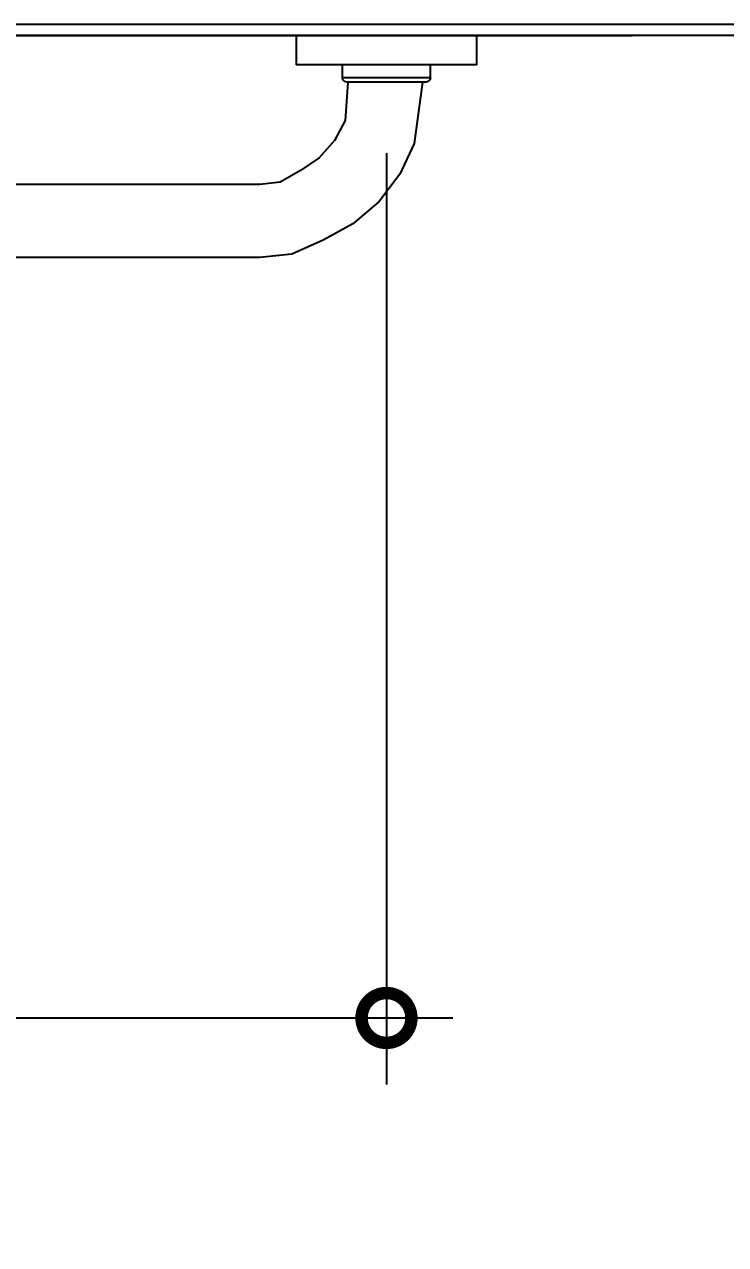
# Model space of a CAD drawing. Header units: metres. Extents: x 3 to 168, y -142 to 28.
# Drawn here: x 17.347 to 17.663, y -118.583 to -118.032 of the extents above; entities that cross this region are included whole.
import ezdxf

# ---------------------------------------------------------------- set-up
doc = ezdxf.new("R2010")
doc.units = ezdxf.units.M
for name, color, linetype in [('ARQ-ALV ACAB', 4, 'Continuous'), ('ARQ-ALV OSSO', 5, 'Continuous'), ('ARQ-DIM', 2, 'Continuous')]:
    doc.layers.add(name, color=color, linetype=linetype)
doc.styles.add('Adesa', font='ARIALN.TTF')
doc.dimstyles.new('ADESA 1-0025', dxfattribs={"dimtxt": 0.05, "dimasz": 0.045, "dimexe": 0.03, "dimexo": 0.04, "dimgap": 0.02, "dimtad": 1, "dimtoh": 1, "dimdec": 0, "dimlfac": 100, "dimzin": 4, "dimtxsty": 'Adesa', "dimblk": 'DOTSMALL', "dimcen": 1, "dimdle": 0.03, "dimclrd": 1, "dimclre": 1, "dimclrt": 256, "dimazin": 1, "dimtm": 1e-09, "dimtfac": 1, "dimtdec": 0, "dimtix": 1, "dimtmove": 2, "dimatfit": 0, "dimldrblk": 'DOTSMALL', "dimfxl": 0.8, "dimtvp": 2, "dimtolj": 1, "dimtzin": 0, "dimarcsym": 0})

# ---------------------------------------------------------------- blocks, each defined once
blk = doc.blocks.new('VASO SANIT ACESSIVEL')
at = {"elevation": -0.0001}
blk.add_lwpolyline([(0, 0), (0, -1.2734)], dxfattribs=at)
at = {"color": 1}
blk.add_lwpolyline([(-0.09876, -1.11991), (-0.1002, -1.10545), (-0.1002, -0.28806), (-0.09876, -0.27361)], dxfattribs=at)
at = {"color": 1, "elevation": 0.0001}
for points in [[(-0.06615, -1.11463), (-0.0672, -1.10545), (-0.0672, -0.97819)], [(-0.06088, -1.12369), (-0.06615, -1.11463)], [(-0.09242, -1.13406), (-0.09876, -1.11991)], [(-0.05524, -1.13216), (-0.06088, -1.12369)], [(-0.08508, -1.14742), (-0.09242, -1.13406)], [(-0.04748, -1.13915), (-0.05524, -1.13216)], [(-0.03843, -1.14389), (-0.04748, -1.13915)], [(-0.0211, -1.14515), (-0.03843, -1.14389)], [(-0.0211, -1.1447), (-0.02082, -1.14367)], [(-0.0211, -1.18044), (-0.0211, -1.1447)], [(-0.02082, -1.14367), (-0.0201, -1.14294)], [(-0.0201, -1.14294), (-0.01907, -1.14267)], [(-0.01907, -1.18247), (-0.01907, -1.14267)], [(-0.01907, -1.14267), (-0.0132, -1.14267)], [(-0.07494, -1.1592), (-0.08508, -1.14742)], [(-0.06256, -1.16863), (-0.07494, -1.1592)], [(-0.04876, -1.17514), (-0.06256, -1.16863)], [(-0.0211, -1.17888), (-0.04876, -1.17514)], [(-0.02082, -1.18146), (-0.0211, -1.18044)], [(-0.0201, -1.18219), (-0.02082, -1.18146)], [(-0.01907, -1.18247), (-0.0201, -1.18219)], [(-0.01907, -1.18247), (-0.0132, -1.18247)]]:
    blk.add_lwpolyline(points, dxfattribs=at)
at = {"color": 1, "elevation": -0.0001}
blk.add_lwpolyline([(0, -1.12195), (0, -1.20318), (-0.0132, -1.20318), (-0.0132, -1.12195)], close=True, dxfattribs=at)
blk = doc.blocks.new('_DotSmall')
at = {"color": 0, "linetype": 'ByBlock', "const_width": 0.5}
blk.add_lwpolyline([(-0.0625, 0, 1), (0.0625, 0, 1)], format="xyb", close=True, dxfattribs=at)
blk = doc.blocks.new('*D473')
at = {"layer": 'ARQ-DIM', "color": 1, "lineweight": -2, "transparency": 16777216}
for p, q in [((17.50998, -118.09016), (17.50998, -118.51048)), ((17.0106, -118.44406), (17.0106, -118.51048)), ((16.9806, -118.48048), (17.53998, -118.48048))]:
    blk.add_line(p, q, dxfattribs=at)
at = {"layer": 'Defpoints', "color": 0, "transparency": 16777216}
for p in [(17.50998, -118.05016, 0), (17.0106, -118.40406), (17.50998, -118.48048)]:
    blk.add_point(p, dxfattribs=at)
at = {"layer": 'ARQ-DIM', "color": 1, "lineweight": -2, "transparency": 16777216, "xscale": 0.045, "yscale": 0.045, "zscale": 0.045, "rotation": 180}
blk.add_blockref('_DotSmall', (17.0106, -118.48048), dxfattribs=at)
at = {"layer": 'ARQ-DIM', "color": 1, "lineweight": -2, "transparency": 16777216, "xscale": 0.045, "yscale": 0.045, "zscale": 0.045}
blk.add_blockref('_DotSmall', (17.50998, -118.48048), dxfattribs=at)
at = {"layer": 'ARQ-DIM', "transparency": 16777216, "insert": (17.26029, -118.43495), "char_height": 0.05, "attachment_point": 5, "style": 'Adesa'}
blk.add_mtext('\\A1;50', dxfattribs=at)
blk = doc.blocks.new('*D474')
at = {"layer": 'ARQ-DIM', "color": 1, "lineweight": -2, "transparency": 16777216}
for p, q in [((16.57836, -117.99741), (16.57836, -117.72574)), ((17.50998, -117.99696), (17.50998, -117.72574)), ((17.53998, -117.75574), (16.54836, -117.75574))]:
    blk.add_line(p, q, dxfattribs=at)
at = {"layer": 'Defpoints', "color": 0, "transparency": 16777216}
for p in [(16.57836, -117.75574), (16.57836, -118.03741, -0.0002), (17.50998, -118.03696, -0.0001)]:
    blk.add_point(p, dxfattribs=at)
at = {"layer": 'ARQ-DIM', "color": 1, "lineweight": -2, "transparency": 16777216, "xscale": 0.045, "yscale": 0.045, "zscale": 0.045, "rotation": 180}
blk.add_blockref('_DotSmall', (16.57836, -117.75574), dxfattribs=at)
at = {"layer": 'ARQ-DIM', "color": 1, "lineweight": -2, "transparency": 16777216, "xscale": 0.045, "yscale": 0.045, "zscale": 0.045}
blk.add_blockref('_DotSmall', (17.50998, -117.75574), dxfattribs=at)
at = {"layer": 'ARQ-DIM', "transparency": 16777216, "insert": (17.04417, -117.71022), "char_height": 0.05, "attachment_point": 5, "style": 'Adesa'}
blk.add_mtext('\\A1;93', dxfattribs=at)
blk = doc.blocks.new('AREAS MOLHADAS')
at = {"layer": 'ARQ-ALV ACAB', "elevation": -0.00001}
blk.add_lwpolyline([(18.3665, -120.02303), (18.3665, -118.03696), (16.34741, -118.03696), (16.34741, -119.09198)], dxfattribs=at)
at = {"layer": 'ARQ-ALV OSSO', "elevation": -0.00001}
blk.add_lwpolyline([(18.3715, -119.21701), (18.3715, -118.03196), (16.34241, -118.03196)], dxfattribs=at)
at = {"rotation": 90.00000000000001}
blk.add_blockref('VASO SANIT ACESSIVEL', (16.34741, -118.03696, -0.00001), dxfattribs=at)
at = {"layer": 'ARQ-DIM'}
for base, p1, p2, picture, middle in [((16.57836, -117.75574, 0.00008), (17.50998, -118.03696, -0.00002), (16.57836, -118.03741, -0.00012), '*D474', (17.04417, -117.71022, 0.00008)), ((17.50998, -118.48048, 0.00018), (17.0106, -118.40406, 0.00018), (17.50998, -118.05016, 0.00018), '*D473', (17.26029, -118.43495, 0.00018))]:
    dim = blk.add_linear_dim(base=base, p1=p1, p2=p2, dimstyle='ADESA 1-0025', dxfattribs=at)
    dim.commit()
    dim.dimension.update_dxf_attribs({"geometry": picture, "text_midpoint": middle})

msp = doc.modelspace()

# ---------------------------------------------------------------- block references
msp.add_blockref('AREAS MOLHADAS', (0, 0))

doc.saveas('drawing.dxf')
